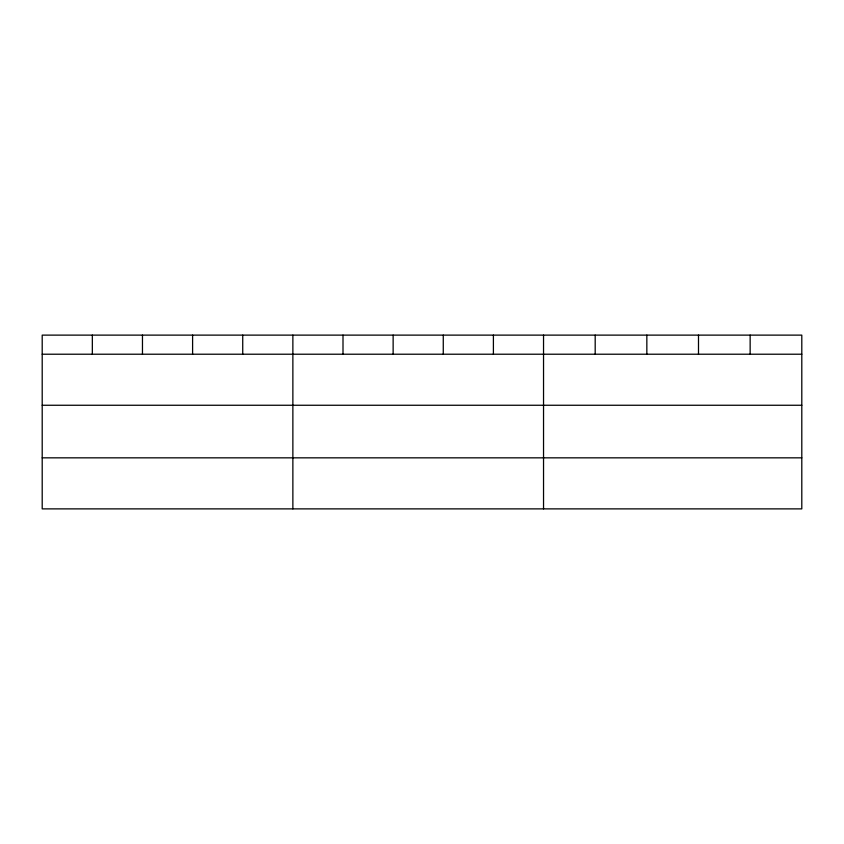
<?xml version="1.0" encoding="UTF-8"?>
<svg xmlns="http://www.w3.org/2000/svg" width="844" height="844" viewBox="0 0 844 844"><rect width="100%" height="100%" fill="white"/><g stroke="black" fill="none" stroke-linecap="round" stroke-linejoin="round"><path stroke-width="1.27" d="M801.8 405.257L801.8 335.121L42.2 335.121L42.2 508.879L801.8 508.879L801.8 405.257L42.2 405.257M42.2 354.216L801.8 354.216M42.2 457.838L801.8 457.838M750.147 335.121L750.147 354.216M698.494 335.121L698.494 354.216M646.842 335.121L646.842 354.216M595.189 335.121L595.189 354.216M543.536 335.121L543.536 508.879M493.402 335.121L493.402 354.216M443.269 335.121L443.269 354.216M393.135 335.121L393.135 354.216M343.002 335.121L343.002 354.216M292.868 335.121L292.868 508.879M242.734 335.121L242.734 354.216M192.601 335.121L192.601 354.216M142.467 335.121L142.467 354.216M92.334 335.121L92.334 354.216"/></g></svg>
